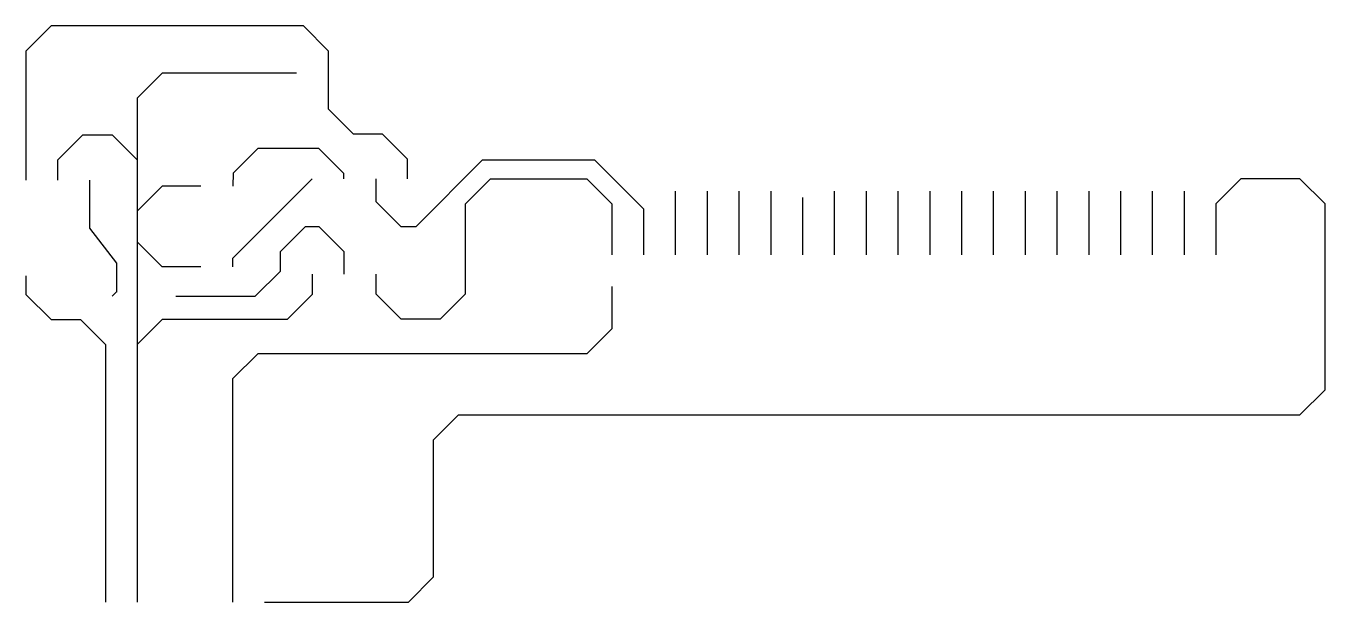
# Model space of a CAD drawing. Header units: millimetres. Extents: x 7 to 111, y 7 to 53.
import ezdxf

# ---------------------------------------------------------------- set-up
doc = ezdxf.new("R2010")
doc.units = ezdxf.units.MM
doc.header["$MEASUREMENT"] = 0
doc.layers.add('TOP', color=1, linetype='Continuous')

msp = doc.modelspace()

# ---------------------------------------------------------------- linework, layer by layer
at = {"layer": 'TOP'}
for p, q in [((58.64, 39.57), (58.64, 34.49)), ((61.18, 39.57), (61.18, 34.49)), ((63.72, 39.57), (63.72, 34.49)), ((66.26, 39.57), (66.26, 34.49)), ((71.34, 39.57), (71.34, 34.49)), ((73.88, 39.57), (73.88, 34.49)), ((76.42, 39.57), (76.42, 34.49)), ((78.96, 39.57), (78.96, 34.49)), ((81.5, 39.57), (81.5, 34.49)), ((84.04, 39.57), (84.04, 34.49)), ((86.58, 39.57), (86.58, 34.49)), ((89.12, 39.57), (89.12, 34.49)), ((91.66, 39.57), (91.66, 34.49)), ((94.2, 39.57), (94.2, 34.49)), ((96.74, 39.57), (96.74, 34.49)), ((99.28, 39.57), (99.28, 34.49)), ((68.8, 39.07), (68.8, 34.49)), ((13.66, 31.18), (14.01, 31.53))]:
    msp.add_line(p, q, dxfattribs=at)
for points in [[(30.93, 49), (30.93, 50.76), (28.93, 52.76), (8.77, 52.76), (6.77, 50.76), (6.77, 40.44)], [(28.39, 49), (17.66, 49), (15.66, 47), (15.66, 6.77)], [(37.25, 40.56), (37.25, 42.13), (35.25, 44.13), (32.93, 44.13), (30.93, 46.13), (30.93, 49)], [(9.31, 40.44), (9.31, 42.06), (11.31, 44.06), (13.66, 44.06), (15.66, 42.06)], [(32.17, 40.56), (32.17, 40.98), (30.17, 42.98), (25.29, 42.98), (23.31, 41), (23.29, 39.98)], [(34.71, 40.56), (34.71, 38.75), (36.71, 36.75), (37.94, 36.75), (43.25, 42.06), (52.19, 42.06), (56.1, 38.15), (56.1, 34.49)], [(23.29, 33.53), (23.29, 34.22), (29.63, 40.56)], [(25.82, 6.77), (37.32, 6.77), (39.32, 8.77), (39.32, 19.72), (41.32, 21.72), (108.54, 21.72), (110.54, 23.72), (110.54, 38.56), (108.54, 40.56), (103.82, 40.56), (101.82, 38.56), (101.82, 34.49)], [(34.71, 32.94), (34.71, 31.38), (36.71, 29.38), (39.87, 29.38), (41.87, 31.38), (41.87, 38.56), (43.87, 40.56), (51.56, 40.56), (53.56, 38.56), (53.56, 34.49)], [(11.85, 40.44), (11.85, 36.63), (14.01, 33.82), (14.01, 31.52)], [(20.75, 39.98), (17.66, 39.98), (15.66, 37.98)], [(18.74, 31.18), (25.09, 31.18), (27.09, 33.18), (27.09, 34.75), (29.09, 36.75), (30.17, 36.75), (32.17, 34.75), (32.17, 32.94)], [(20.75, 33.53), (17.66, 33.53), (16.16, 35.03), (15.66, 35.53)], [(6.77, 32.82), (6.77, 31.32), (8.77, 29.32), (11.12, 29.32), (13.12, 27.32), (13.12, 6.77)], [(29.63, 32.94), (29.63, 31.32), (27.63, 29.32), (17.66, 29.32), (15.66, 27.32)], [(53.56, 31.95), (53.56, 28.58), (51.56, 26.58), (25.28, 26.58), (23.28, 24.58), (23.28, 6.77)]]:
    msp.add_lwpolyline(points, dxfattribs=at)

doc.saveas('drawing.dxf')
